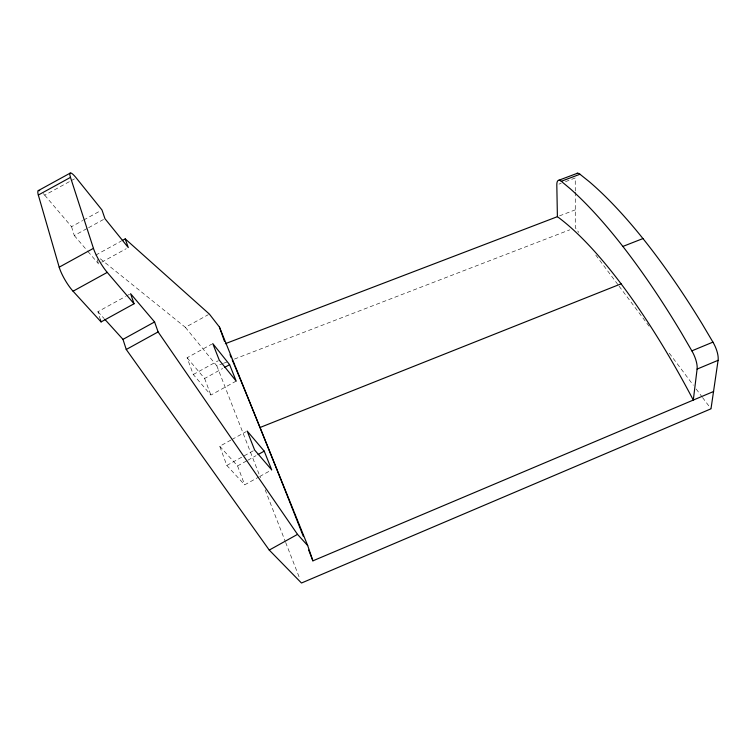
<?xml version="1.0" encoding="UTF-8"?>
<svg xmlns="http://www.w3.org/2000/svg" width="756" height="756" viewBox="0 0 756 756"><rect width="100%" height="100%" fill="white"/><g stroke="black" fill="none" stroke-linecap="round" stroke-linejoin="round"><path stroke-width="0.57" stroke-dasharray="3.78 2.83" d="M575.278 192.137L575.269 227.717L578.803 232.432M230.92 440.068L219.75 446.248L226.828 465.441L244.679 484.842L258.694 477.074M259.695 476.516L271.706 469.863M236.184 381.081L210.877 395.076L193.281 374.522L187.091 357.758L211.737 344.15M193.281 374.522L218.286 360.716M187.091 357.758L204.621 378.482L222.623 368.531M231.941 439.501L246.163 431.629M226.828 465.441L253.61 450.604M219.75 446.248L237.554 465.923L246.787 460.801M247.817 460.234L256.019 455.688M95.728 255.112L121.158 241.126M101.654 262.219L126.243 248.696M100.453 319.873L97.911 311.689L125.487 296.503M126.507 295.936L129.578 294.254M100.302 258.798L185.362 327.329L208.382 314.638M43.281 193.564A18.446 3.846 58.6 0 1 44.736 195.18L70.119 181.251M71.13 180.693L75.194 178.463M44.736 195.18L71.537 226.687L82.697 220.554M83.708 219.996L100.954 210.518M71.537 226.687L74.286 235.541L87.573 228.236M88.603 227.679L103.931 219.249M185.362 327.329L216.84 365.857L222.33 363.74M223.436 363.315L227.83 361.614M234.426 359.072L569.769 229.833M559.506 215.876L575.325 209.828M558.977 184.114L561.15 183.292M565.488 181.657L575.24 177.981L575.278 190.956M97.911 311.689L104.186 318.607M74.286 235.541L87.195 250.614M87.951 251.502L98.573 263.91M595.766 255.065L618.389 285.248M619.098 286.193L649.498 326.753M669.287 353.165L693.328 385.229M696.153 389L701.804 396.55M702.513 397.495L710.999 408.807M216.84 365.857L260.442 477.726M265.148 489.793L285.239 541.334M285.664 542.439L299.773 578.633M204.621 378.482L210.877 395.076M237.554 465.923L244.679 484.842M97.155 259.516L98.223 262.814"/><path stroke-width="1.13" d="M561.292 181.279L570.383 188.877A360.47 101.446 65 0 1 681.194 332.527L691.853 350.86A16.906 6.275 65.3 0 1 697.098 369.089L693.299 400.075A308.911 86.118 65.1 0 0 557.399 216.679L556.813 184.927A13.891 4.612 69.4 0 1 561.292 181.279L579.975 174.249L589.302 181.714A359.459 106.246 64.8 0 1 702.163 323.927L712.936 342.128A16.849 6.558 65.1 0 1 718.096 360.319L710.999 408.807L301.483 583.018L269.249 550.075L126.252 349.489L122.982 339.368L104.961 319.476M269.249 550.075L297.524 534.379L307.701 545.586L312.899 560.839L713.636 391.476M224.617 367.435L229.616 364.666L236.184 381.081L219.278 360.158L212.767 343.583L229.616 364.666M258.07 454.554L264.222 451.143L271.706 469.863L254.64 450.037L247.184 431.062L264.222 451.143M59.195 267.18L93.442 248.346L70.497 177.376L38.329 195.039L59.195 267.18A19.42 4.394 59.3 0 0 73.058 291.211L101.087 321.924L134.039 303.761L130.599 293.687L154.583 321.952L158.108 331.922L297.524 534.379M122.17 240.569L125.222 238.887L209.374 314.08L219.401 326.998L307.701 545.586M73.058 291.211L107.239 272.396L134.039 303.761M122.982 339.368L154.583 321.952M126.252 349.489L158.108 331.922M38.282 190.625L70.195 173.115M697.098 369.089L718.096 360.319M691.853 350.86L712.936 342.128M621.111 283.821L259.998 427.509A325.288 5.991 68.8 0 0 234.908 366.301M622.887 246.428L642.959 238.565M225.316 343.696L557.399 216.679M558.901 180.221L577.499 173.219M260.253 428.132L267.756 446.768A325.288 5.991 68.8 0 1 293.366 511.132M219.401 326.998L224.523 341.466M125.222 238.887L128.293 247.562L104.961 218.692L101.975 209.96L76.205 177.906A18.427 3.289 59 0 0 70.497 177.376M100.453 319.873L101.087 321.924M38.329 195.039A18.446 3.846 58.6 0 1 39.709 190.673M107.239 272.396A19.41 3.771 59.5 0 1 93.442 248.346M230.022 354.715A325.288 5.991 68.8 0 1 231.317 357.768M232.205 359.865A325.288 5.991 68.8 0 1 234.502 365.337M293.81 512.247A325.288 5.991 68.8 0 1 303.222 536.165M308.665 550.037A325.288 5.991 68.8 0 1 312.899 560.857M576.535 173.596A13.844 4.829 69.4 0 1 579.975 174.249"/></g></svg>
